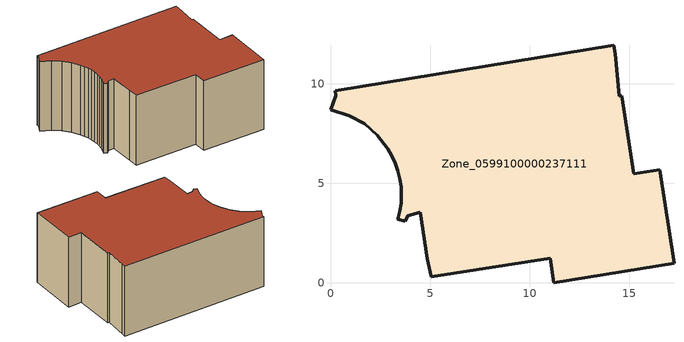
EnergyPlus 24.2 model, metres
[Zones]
Zone_0599100000237111
 floor ground (C_G): 3.26,6 3.08,6.37 2.88,6.72 2.36,7.41 1.73,7.97 0.95,8.38 0,8.68 0.27,9.4 0.23,9.64 14.23,11.92 14.3,11.5 14.5,9.37 14.63,9.4 15.25,5.47 16.55,5.68 17.26,0.96 11.22,0 11.03,1.22 5.06,0.3 4.87,1.19 4.51,3.54 3.88,3.35 3.75,3.09 3.39,3.19 3.49,3.59 3.55,3.99 3.56,4.4 3.54,4.81 3.49,5.21 3.39,5.61 z0
 wall outside (C_F): 0.27,9.4 0,8.68 0.95,8.38 1.73,7.97 2.36,7.41 2.88,6.72 3.08,6.37 3.26,6 3.39,5.61 3.49,5.21 3.54,4.81 3.56,4.4 3.55,3.99 3.49,3.59 3.39,3.19 3.75,3.09 3.88,3.35 4.51,3.54 4.87,1.19 5.06,0.3 11.03,1.22 11.22,0 17.26,0.96 16.55,5.68 15.25,5.47 14.63,9.4 14.5,9.37 14.3,11.5 14.23,11.92 0.23,9.64 0.27,9.4 z0:6.88
 roof outside (C_R): 14.3,11.5 14.23,11.92 0.23,9.64 0.27,9.4 0,8.68 0.95,8.38 1.73,7.97 2.36,7.41 2.88,6.72 3.08,6.37 3.26,6 3.39,5.61 3.49,5.21 3.54,4.81 3.56,4.4 3.55,3.99 3.49,3.59 3.39,3.19 3.75,3.09 3.88,3.35 4.51,3.54 4.87,1.19 5.06,0.3 11.03,1.22 11.22,0 17.26,0.96 16.55,5.68 15.25,5.47 14.63,9.4 14.5,9.37 z6.88
[BUILDING]
Pand.0599100000237111: North Axis=0; Terrain=City; Loads Convergence Tolerance Value=0.04; Temperature Convergence Tolerance Value=0.4; Solar Distribution=FullExterior; Maximum Number of Warmup Days=25; Minimum Number of Warmup Days=1
[Site:Location]
Rotterdam.The.Hague.AP_ZH_NLD Design_Conditions: Latitude=51.96; Longitude=4.45; Time Zone=1; Elevation=-4.5
[SITE:GROUNDTEMPERATURE:BUILDINGSURFACE]
18, 18, 18, 18, 18, 18, 18, 18, 18, 18, 18, 18
[MATERIAL] Thermal Absorptance=0.9; Solar Absorptance=0.7; Visible Absorptance=0.7
Name | Roughness | Thickness | Conductivity | Density | Specific Heat
G.D.1992-2005 | MediumSmooth | 0.15 | 0.06 | 540 | 1210
F.D.1992-2005 | Rough | 0.3 | 0.12 | 1920 | 840
R.D.1992-2005 | MediumRough | 0.2 | 0.08 | 1500 | 1000
[CONSTRUCTION]
C_G: G.D.1992-2005
C_F: F.D.1992-2005
C_R: R.D.1992-2005
[ZONE]
Zone_0599100000237111: Type=1; Multiplier=1; Ceiling Height=Autocalculate; Volume=Autocalculate; Floor Area=autocalculate; Part of Total Floor Area=Yes
[ZONEINFILTRATION:DESIGNFLOWRATE]
Infil_Zone_0599100000237111: Zone or ZoneList or Space or SpaceList=Zone_0599100000237111; Schedule=AlwaysOn; Design Flow Rate Calculation Method=Flow/Area; Flow Rate per Floor Area=0.0021; Constant Term Coefficient=1; Temperature Term Coefficient=0; Velocity Term Coefficient=0; Velocity Squared Term Coefficient=0
[HVACTEMPLATE:ZONE:IDEALLOADSAIRSYSTEM]
Zone_0599100000237111: Maximum Heating Supply Air Temperature=50; Minimum Cooling Supply Air Temperature=13; Maximum Heating Supply Air Humidity Ratio=0.0156; Minimum Cooling Supply Air Humidity Ratio=0.0077; Heating Limit=NoLimit; Cooling Limit=NoLimit; Dehumidification Control Type=ConstantSensibleHeatRatio; Cooling Sensible Heat Ratio=0.7; Dehumidification Setpoint=60; Humidification Control Type=None; Humidification Setpoint=30; Outdoor Air Method=None; Outdoor Air Flow Rate per Person=0.00944; Outdoor Air Flow Rate per Zone Floor Area=0; Outdoor Air Flow Rate per Zone=0; Demand Controlled Ventilation Type=None; Outdoor Air Economizer Type=NoEconomizer; Heat Recovery Type=None; Sensible Heat Recovery Effectiveness=0.7; Latent Heat Recovery Effectiveness=0.65
[ZONECONTROL:THERMOSTAT]
ThermostatControl_Zone_0599100000237111: Zone or ZoneList=Zone_0599100000237111; Control Type Schedule=DualSetpointControlType; Control 1=Thermostat_Zone_0599100000237111; Temperature Difference Between Cutout And Setpoint=0
[THERMOSTATSETPOINT:DUALSETPOINT]
Thermostat_Zone_0599100000237111: Heating Setpoint Temperature Schedule=HeatingSetpoint_Zone_0599100000237111; Cooling Setpoint Temperature Schedule=CoolingSetpoint_Zone_0599100000237111
[SCHEDULE:COMPACT]
HeatingSetpoint_Zone_0599100000237111: Through: 12/31, For: AllDays, Until: 24:00, 21
CoolingSetpoint_Zone_0599100000237111: Through: 12/31, For: AllDays, Until: 24:00, 24
DualSetpointControlType: Through: 12/31, For: AllDays, Until: 24:00, 4
AlwaysOn: Through: 12/31, For: AllDays, Until: 24:00, 1
